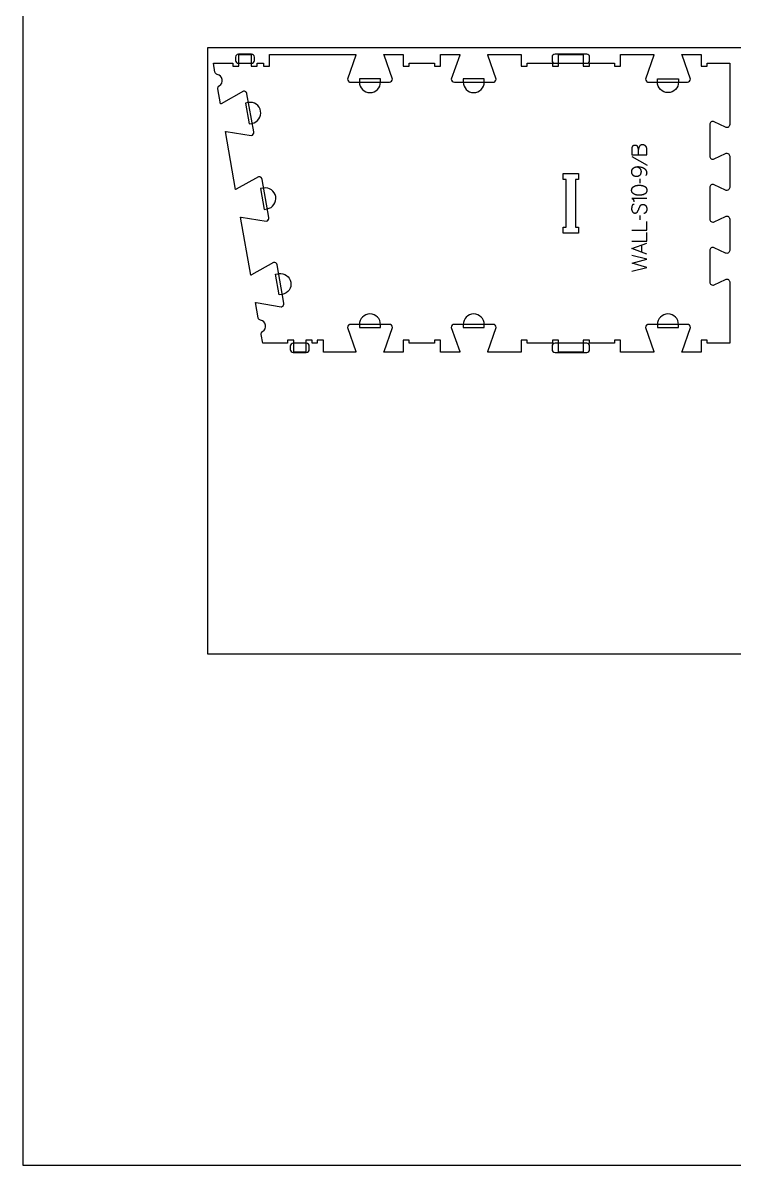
# Model space of a CAD drawing. Extents: x 5216 to 8399, y -10461 to -4867.
# Drawn here: x 5216 to 6648, y -10461 to -8161 of the extents above; entities that cross this region are included whole.
import ezdxf

# ---------------------------------------------------------------- set-up
doc = ezdxf.new("R2010")
doc.units = 0
for name, color, linetype in [('0_SHEET_SPRUCEPLY_2440X122', 1, 'CONTINUOUS'), ('1_ANYTOOL_1MMDEEP_LABELS_S', 2, 'CONTINUOUS'), ('3_ANYTOOL_CUTTHROUGH_INSID', 4, 'CONTINUOUS'), ('4_ANYTOOL_CUTTHROUGH_OUTSI', 5, 'CONTINUOUS'), ('5_ANYTOOL_HALF_MILL_9MM_IN', 3, 'CONTINUOUS'), ('DONOTCUT', 18, 'CONTINUOUS')]:
    doc.layers.add(name, color=color, linetype=linetype)

msp = doc.modelspace()

# ---------------------------------------------------------------- linework, layer by layer
at = {"layer": '0_SHEET_SPRUCEPLY_2440X122'}
msp.add_lwpolyline([(5587.3, -8211.2), (5587.3, -9431.2), (8027.3, -9431.2), (8027.3, -8211.2)], close=True, dxfattribs=at)
at = {"layer": '1_ANYTOOL_1MMDEEP_LABELS_S'}
for points in [[(6441.6, -8426.7), (6471.6, -8426.7), (6471.6, -8417.1), (6471.6, -8414.5), (6471.7, -8414.3), (6471.7, -8414.1), (6471.6, -8413.8), (6471.6, -8413.6), (6471.6, -8413.4), (6471.6, -8413.2), (6471.6, -8413), (6471.5, -8412.8), (6471.5, -8412.6), (6471.4, -8412.4), (6471.4, -8412.2), (6471.3, -8412), (6471.3, -8411.8), (6471.2, -8411.6), (6471.1, -8411.4), (6471.1, -8411.2), (6471, -8411.1), (6470.9, -8410.9), (6470.8, -8410.7), (6470.7, -8410.5), (6470.6, -8410.4), (6470.5, -8410.2), (6470.4, -8410.1), (6470.2, -8409.9), (6470.1, -8409.7), (6470, -8409.6), (6469.8, -8409.5), (6469.7, -8409.3), (6469.5, -8409.2), (6469.4, -8409), (6469.2, -8408.9), (6469.1, -8408.8), (6468.9, -8408.6), (6468.7, -8408.5), (6468.5, -8408.4), (6468.4, -8408.3), (6468.2, -8408.2), (6468, -8408.1), (6467.8, -8408), (6467.7, -8407.9), (6467.5, -8407.8), (6467.3, -8407.7), (6467.1, -8407.6), (6466.9, -8407.5), (6466.7, -8407.4), (6466.6, -8407.3), (6466.4, -8407.3), (6466.2, -8407.2), (6466, -8407.1), (6465.8, -8407.1), (6465.6, -8407), (6465.4, -8407), (6465.2, -8406.9), (6465, -8406.9), (6464.8, -8406.8), (6464.6, -8406.8), (6464.4, -8406.8), (6464.3, -8406.8), (6464.1, -8406.7), (6463.8, -8406.7), (6463.6, -8406.7), (6463.4, -8406.7), (6463.2, -8406.7), (6463, -8406.7), (6462.8, -8406.7), (6462.5, -8406.7), (6462.3, -8406.7), (6462.1, -8406.7), (6461.8, -8406.8), (6461.6, -8406.8), (6461.4, -8406.8), (6461.1, -8406.9), (6460.9, -8406.9), (6460.7, -8407), (6460.5, -8407), (6460.3, -8407.1), (6460.1, -8407.2), (6459.9, -8407.2), (6459.7, -8407.3), (6459.5, -8407.4), (6459.4, -8407.5), (6459.4, -8407.5), (6459.3, -8407.6), (6459.2, -8407.6), (6459.1, -8407.7), (6459, -8407.7), (6458.9, -8407.8), (6458.8, -8407.8), (6458.8, -8407.9), (6458.7, -8407.9), (6458.6, -8408), (6458.5, -8408.1), (6458.4, -8408.1), (6458.4, -8408.2), (6458.3, -8408.3), (6458.2, -8408.3), (6458.1, -8408.4), (6458.1, -8408.5), (6458, -8408.5), (6457.9, -8408.6), (6457.9, -8408.7), (6457.8, -8408.8), (6457.7, -8408.9), (6457.5, -8409.1), (6457.4, -8409.2), (6457.3, -8409.4), (6457.2, -8409.6), (6457, -8410), (6456.8, -8410.3), (6456.6, -8410.7), (6456.4, -8411.1), (6456.2, -8411.5), (6456.1, -8411.9), (6455.9, -8412.3), (6455.8, -8412.7), (6455.6, -8413.1), (6455.5, -8413.5), (6455.4, -8414), (6455.3, -8414.4), (6455.3, -8414.8), (6455.2, -8415.3), (6455.1, -8415.7), (6455.1, -8416.2)], [(6455.2, -8426.7), (6455.1, -8416.2), (6455.1, -8415.8), (6455, -8415.4), (6455, -8415), (6454.9, -8414.6), (6454.9, -8414.3), (6454.8, -8413.9), (6454.7, -8413.5), (6454.6, -8413.2), (6454.5, -8412.8), (6454.4, -8412.5), (6454.3, -8412.1), (6454.1, -8411.8), (6454, -8411.4), (6453.9, -8411.1), (6453.7, -8410.8), (6453.5, -8410.5), (6453.5, -8410.4), (6453.5, -8410.3), (6453.4, -8410.2), (6453.4, -8410.2), (6453.3, -8410.1), (6453.3, -8410), (6453.2, -8410), (6453.2, -8409.9), (6453.1, -8409.8), (6453, -8409.8), (6453, -8409.7), (6452.9, -8409.6), (6452.9, -8409.6), (6452.8, -8409.5), (6452.8, -8409.4), (6452.7, -8409.4), (6452.6, -8409.3), (6452.6, -8409.3), (6452.5, -8409.2), (6452.4, -8409.2), (6452.4, -8409.1), (6452.3, -8409), (6452.2, -8409), (6452.1, -8408.9), (6452.1, -8408.9), (6452, -8408.9), (6451.9, -8408.8), (6451.8, -8408.8), (6451.7, -8408.7), (6451.7, -8408.7), (6451.6, -8408.6), (6451.5, -8408.6), (6451.4, -8408.6), (6451.3, -8408.5), (6451.1, -8408.4), (6450.9, -8408.4), (6450.8, -8408.3), (6450.6, -8408.3), (6450.4, -8408.2), (6450.1, -8408.2), (6449.9, -8408.1), (6449.7, -8408.1), (6449.5, -8408.1), (6449.3, -8408), (6449, -8408), (6448.8, -8408), (6448.5, -8408), (6448.3, -8408), (6448, -8408), (6447.6, -8408), (6447.4, -8408), (6447.2, -8408), (6447.1, -8408), (6446.9, -8408), (6446.7, -8408), (6446.5, -8408.1), (6446.3, -8408.1), (6446.2, -8408.1), (6446, -8408.2), (6445.8, -8408.2), (6445.7, -8408.2), (6445.5, -8408.3), (6445.4, -8408.3), (6445.2, -8408.4), (6445.1, -8408.4), (6444.9, -8408.5), (6444.8, -8408.6), (6444.6, -8408.6), (6444.5, -8408.7), (6444.3, -8408.8), (6444.2, -8408.8), (6444.1, -8408.9), (6444, -8409), (6443.8, -8409.1), (6443.7, -8409.2), (6443.6, -8409.2), (6443.5, -8409.3), (6443.4, -8409.4), (6443.3, -8409.5), (6443.2, -8409.6), (6443.1, -8409.7), (6443, -8409.9), (6442.9, -8410), (6442.8, -8410.1), (6442.7, -8410.2), (6442.6, -8410.3), (6442.5, -8410.5), (6442.5, -8410.6), (6442.4, -8410.7), (6442.3, -8410.8), (6442.3, -8411), (6442.2, -8411.1), (6442.1, -8411.3), (6442.1, -8411.4), (6442, -8411.6), (6442, -8411.7), (6441.9, -8411.9), (6441.9, -8412), (6441.8, -8412.2), (6441.8, -8412.4), (6441.8, -8412.6), (6441.7, -8412.7), (6441.7, -8412.9), (6441.7, -8413.1), (6441.6, -8413.3), (6441.6, -8413.5), (6441.6, -8413.7), (6441.6, -8413.8), (6441.6, -8414.2), (6441.6, -8414.7), (6441.6, -8426.7)], [(6442, -8430.2), (6472.8, -8447.4)], [(6450.9, -8470.7), (6450.7, -8470.7), (6450.4, -8470.7), (6450.2, -8470.6), (6449.9, -8470.6), (6449.6, -8470.6), (6449.4, -8470.6), (6449.1, -8470.5), (6448.9, -8470.5), (6448.7, -8470.5), (6448.4, -8470.4), (6448.2, -8470.3), (6448, -8470.3), (6447.7, -8470.2), (6447.5, -8470.1), (6447.3, -8470.1), (6447.1, -8470), (6446.9, -8469.9), (6446.6, -8469.8), (6446.4, -8469.7), (6446.2, -8469.6), (6446, -8469.5), (6445.8, -8469.4), (6445.7, -8469.2), (6445.5, -8469.1), (6445.3, -8469), (6445.1, -8468.8), (6444.9, -8468.7), (6444.8, -8468.6), (6444.6, -8468.4), (6444.4, -8468.2), (6444.2, -8468.1), (6444.1, -8467.9), (6443.9, -8467.7), (6443.8, -8467.6), (6443.6, -8467.4), (6443.5, -8467.2), (6443.4, -8467), (6443.2, -8466.8), (6443.1, -8466.6), (6443, -8466.4), (6442.9, -8466.2), (6442.8, -8466), (6442.7, -8465.8), (6442.5, -8465.6), (6442.5, -8465.4), (6442.4, -8465.2), (6442.3, -8465), (6442.2, -8464.8), (6442.1, -8464.6), (6442, -8464.3), (6442, -8464.1), (6441.9, -8463.9), (6441.9, -8463.6), (6441.8, -8463.4), (6441.8, -8463.2), (6441.7, -8462.9), (6441.7, -8462.7), (6441.7, -8462.4), (6441.6, -8462.2), (6441.6, -8461.9), (6441.6, -8461.7), (6441.6, -8461.4), (6441.6, -8461.2), (6441.6, -8460.9), (6441.6, -8460.6), (6441.6, -8460.2), (6441.6, -8459.9), (6441.6, -8459.6), (6441.7, -8459.3), (6441.7, -8459), (6441.7, -8458.6), (6441.8, -8458.4), (6441.9, -8458.1), (6441.9, -8457.8), (6442, -8457.5), (6442.1, -8457.2), (6442.2, -8457), (6442.3, -8456.7), (6442.4, -8456.4), (6442.5, -8456.2), (6442.6, -8456.1), (6442.6, -8456), (6442.7, -8455.8), (6442.8, -8455.7), (6442.8, -8455.6), (6442.9, -8455.5), (6443, -8455.4), (6443.1, -8455.3), (6443.1, -8455.2), (6443.2, -8455.1), (6443.3, -8454.9), (6443.4, -8454.8), (6443.5, -8454.7), (6443.5, -8454.6), (6443.6, -8454.5), (6443.7, -8454.4), (6443.8, -8454.3), (6443.9, -8454.2), (6444, -8454.2), (6444.1, -8454.1), (6444.2, -8454), (6444.3, -8453.9), (6444.4, -8453.8), (6444.5, -8453.7), (6444.7, -8453.5), (6444.9, -8453.4), (6445.2, -8453.2), (6445.4, -8453.1), (6445.6, -8452.9), (6445.9, -8452.8), (6446.1, -8452.7), (6446.4, -8452.5), (6446.6, -8452.4), (6446.9, -8452.3), (6447.1, -8452.2), (6447.4, -8452.1), (6447.6, -8451.9), (6447.9, -8451.8), (6448.2, -8451.7), (6448.4, -8451.7), (6448.7, -8451.6), (6449, -8451.5), (6449.2, -8451.4), (6449.5, -8451.3), (6450, -8451.2), (6450.6, -8451.1), (6451.2, -8451), (6451.7, -8450.9), (6452.3, -8450.8), (6452.9, -8450.8), (6453.5, -8450.7), (6454.1, -8450.7), (6454.8, -8450.7), (6455.4, -8450.8), (6456.1, -8450.8), (6456.8, -8450.9), (6457.6, -8451), (6458.2, -8451.1), (6458.8, -8451.2), (6460, -8451.4), (6460.6, -8451.5), (6461.2, -8451.7), (6461.8, -8451.8), (6462.4, -8452), (6462.7, -8452.1), (6463, -8452.2), (6463.3, -8452.3), (6463.5, -8452.5), (6463.8, -8452.6), (6464.1, -8452.7), (6464.3, -8452.8), (6464.6, -8453), (6464.9, -8453.1), (6465.1, -8453.2), (6465.4, -8453.4), (6465.6, -8453.5), (6465.9, -8453.7), (6466.1, -8453.9), (6466.4, -8454), (6466.6, -8454.2), (6466.9, -8454.4), (6467.1, -8454.6), (6467.3, -8454.7), (6467.6, -8454.9), (6467.8, -8455.1), (6468, -8455.3), (6468.2, -8455.5), (6468.4, -8455.7), (6468.6, -8455.9), (6468.8, -8456.2), (6469, -8456.4), (6469.2, -8456.6), (6469.4, -8456.8), (6469.6, -8457), (6469.7, -8457.3), (6469.9, -8457.5), (6470, -8457.7), (6470.2, -8458), (6470.3, -8458.2), (6470.4, -8458.4), (6470.6, -8458.7), (6470.7, -8458.9), (6470.8, -8459.2), (6470.9, -8459.4), (6471, -8459.7), (6471.1, -8460), (6471.1, -8460.2), (6471.2, -8460.5), (6471.3, -8460.8), (6471.3, -8461), (6471.4, -8461.3), (6471.4, -8461.6), (6471.5, -8461.9), (6471.5, -8462.2), (6471.5, -8462.5), (6471.5, -8462.7), (6471.6, -8463), (6471.6, -8463.3), (6471.6, -8463.7), (6471.5, -8464), (6471.5, -8464.2), (6471.5, -8464.4), (6471.5, -8464.5), (6471.5, -8464.7), (6471.4, -8464.9), (6471.4, -8465), (6471.4, -8465.2), (6471.4, -8465.4), (6471.3, -8465.5), (6471.3, -8465.7), (6471.2, -8465.8), (6471.2, -8466), (6471.1, -8466.2), (6471.1, -8466.3), (6471, -8466.5), (6471, -8466.6), (6470.9, -8466.8), (6470.9, -8466.9), (6470.8, -8467.1), (6470.7, -8467.2), (6470.6, -8467.3), (6470.6, -8467.5), (6470.5, -8467.6), (6470.4, -8467.8), (6470.3, -8467.9), (6470.2, -8468), (6470.2, -8468.2), (6470.1, -8468.3)], [(6452.7, -8450.8), (6453.1, -8450.9), (6453.4, -8451.1), (6453.7, -8451.2), (6454.1, -8451.4), (6454.4, -8451.6), (6454.8, -8451.8), (6455.1, -8452), (6455.4, -8452.2), (6455.7, -8452.4), (6456, -8452.7), (6456.4, -8452.9), (6456.7, -8453.2), (6457, -8453.5), (6457.3, -8453.8), (6457.6, -8454.1), (6457.9, -8454.4), (6458, -8454.5), (6458.2, -8454.7), (6458.3, -8454.9), (6458.4, -8455), (6458.5, -8455.2), (6458.7, -8455.4), (6458.8, -8455.6), (6458.9, -8455.7), (6459, -8455.9), (6459.1, -8456.1), (6459.2, -8456.3), (6459.3, -8456.5), (6459.4, -8456.7), (6459.5, -8456.9), (6459.5, -8457.1), (6459.6, -8457.3), (6459.7, -8457.5), (6459.8, -8457.7), (6459.8, -8457.9), (6459.9, -8458.1), (6459.9, -8458.3), (6460, -8458.5), (6460, -8458.8), (6460.1, -8459), (6460.1, -8459.2), (6460.1, -8459.5), (6460.1, -8459.7), (6460.2, -8459.9), (6460.2, -8460.2), (6460.2, -8460.4), (6460.2, -8460.6), (6460.2, -8460.9), (6460.2, -8461.2), (6460.2, -8461.4), (6460.2, -8461.7), (6460.2, -8461.9), (6460.1, -8462.2), (6460.1, -8462.5), (6460.1, -8462.7), (6460.1, -8462.9), (6460, -8463.2), (6460, -8463.4), (6459.9, -8463.7), (6459.9, -8463.9), (6459.8, -8464.1), (6459.7, -8464.4), (6459.7, -8464.6), (6459.6, -8464.8), (6459.5, -8465), (6459.4, -8465.2), (6459.4, -8465.4), (6459.3, -8465.7), (6459.2, -8465.9), (6459.1, -8466.1), (6459, -8466.3), (6458.8, -8466.5), (6458.7, -8466.7), (6458.6, -8466.8), (6458.5, -8467), (6458.4, -8467.2), (6458.2, -8467.4), (6458.1, -8467.6), (6457.9, -8467.8), (6457.8, -8467.9), (6457.6, -8468.1), (6457.5, -8468.3), (6457.3, -8468.4), (6457.1, -8468.6), (6457, -8468.7), (6456.8, -8468.9), (6456.6, -8469), (6456.4, -8469.1), (6456.3, -8469.3), (6456.1, -8469.4), (6455.9, -8469.5), (6455.7, -8469.6), (6455.5, -8469.7), (6455.3, -8469.8), (6455.1, -8469.9), (6454.9, -8470), (6454.6, -8470.1), (6454.4, -8470.1), (6454.2, -8470.2), (6454, -8470.3), (6453.7, -8470.3), (6453.5, -8470.4), (6453.3, -8470.5), (6453, -8470.5), (6452.8, -8470.5), (6452.5, -8470.6), (6452.3, -8470.6), (6452, -8470.6), (6451.8, -8470.6), (6451.5, -8470.7), (6451.2, -8470.7), (6450.9, -8470.7)], [(6457.7, -8475), (6457.8, -8483.7)], [(6446.1, -8526.6), (6446, -8526.6), (6445.9, -8526.6), (6445.8, -8526.6), (6445.7, -8526.6), (6445.6, -8526.6), (6445.5, -8526.6), (6445.4, -8526.6), (6445.3, -8526.6), (6445.2, -8526.6), (6445.2, -8526.7), (6445.1, -8526.7), (6445, -8526.7), (6444.9, -8526.7), (6444.8, -8526.7), (6444.8, -8526.8), (6444.7, -8526.8), (6444.6, -8526.8), (6444.5, -8526.8), (6444.5, -8526.9), (6444.4, -8526.9), (6444.3, -8526.9), (6444.2, -8527), (6444.2, -8527), (6444.1, -8527.1), (6444, -8527.1), (6444, -8527.1), (6443.9, -8527.2), (6443.8, -8527.2), (6443.8, -8527.3), (6443.7, -8527.3), (6443.6, -8527.4), (6443.6, -8527.4), (6443.5, -8527.5), (6443.4, -8527.5), (6443.4, -8527.6), (6443.3, -8527.7), (6443.3, -8527.7), (6443.2, -8527.8), (6443.2, -8527.8), (6443.1, -8527.9), (6443.1, -8528), (6443, -8528), (6443, -8528.1), (6442.9, -8528.2), (6442.9, -8528.2), (6442.8, -8528.3), (6442.8, -8528.4), (6442.7, -8528.5), (6442.7, -8528.6), (6442.6, -8528.6), (6442.6, -8528.7), (6442.5, -8528.9), (6442.4, -8529.1), (6442.4, -8529.2), (6442.3, -8529.4), (6442.2, -8529.6), (6442.2, -8529.8), (6441.9, -8530.6), (6441.7, -8531.4), (6441.6, -8532.2), (6441.5, -8533), (6441.4, -8533.4), (6441.4, -8533.8), (6441.3, -8534.1), (6441.3, -8534.5), (6441.3, -8534.9), (6441.2, -8535.2), (6441.2, -8535.6), (6441.2, -8535.9), (6441.2, -8536.1), (6441.2, -8536.3), (6441.2, -8536.5), (6441.2, -8536.7), (6441.3, -8536.9), (6441.3, -8537.1), (6441.3, -8537.3), (6441.3, -8537.5), (6441.4, -8537.6), (6441.4, -8537.8), (6441.4, -8538), (6441.5, -8538.2), (6441.5, -8538.4), (6441.6, -8538.6), (6441.6, -8538.7), (6441.7, -8538.9), (6441.7, -8539.1), (6441.8, -8539.3), (6441.9, -8539.4), (6441.9, -8539.6), (6442, -8539.8), (6442.1, -8539.9), (6442.2, -8540.1), (6442.2, -8540.3), (6442.3, -8540.4), (6442.4, -8540.6), (6442.5, -8540.8), (6442.6, -8540.9), (6442.7, -8541.1), (6442.8, -8541.2), (6442.9, -8541.4), (6443, -8541.6), (6443.2, -8541.7), (6443.3, -8541.9), (6443.4, -8542), (6443.5, -8542.1), (6443.6, -8542.3), (6443.8, -8542.4), (6443.9, -8542.5), (6444, -8542.6), (6444.2, -8542.8), (6444.3, -8542.9), (6444.5, -8543), (6444.6, -8543.1), (6444.8, -8543.2), (6444.9, -8543.3), (6445.1, -8543.3), (6445.3, -8543.4), (6445.4, -8543.5), (6445.6, -8543.6), (6445.8, -8543.6), (6445.9, -8543.7), (6446.1, -8543.7), (6446.3, -8543.8), (6446.5, -8543.8), (6446.7, -8543.9), (6446.8, -8543.9), (6447, -8544), (6447.2, -8544), (6447.4, -8544), (6447.6, -8544), (6447.8, -8544), (6448, -8544), (6448.2, -8544), (6448.5, -8544), (6448.7, -8544), (6448.9, -8544), (6449.1, -8544), (6449.3, -8544), (6449.5, -8543.9), (6449.7, -8543.9), (6449.9, -8543.9), (6450.1, -8543.8), (6450.2, -8543.8), (6450.4, -8543.7), (6450.6, -8543.6), (6450.7, -8543.6), (6450.8, -8543.6), (6450.8, -8543.5), (6450.9, -8543.5), (6451, -8543.5), (6451.1, -8543.4), (6451.2, -8543.4), (6451.2, -8543.3), (6451.3, -8543.3), (6451.4, -8543.2), (6451.5, -8543.2), (6451.6, -8543.1), (6451.6, -8543.1), (6451.7, -8543), (6451.8, -8543), (6451.8, -8542.9), (6451.9, -8542.9), (6452, -8542.8), (6452.1, -8542.8), (6452.1, -8542.7), (6452.2, -8542.6), (6452.3, -8542.6), (6452.3, -8542.5), (6452.4, -8542.4), (6452.5, -8542.3), (6452.6, -8542.2), (6452.8, -8542), (6452.9, -8541.9), (6453, -8541.7), (6453.1, -8541.6), (6453.2, -8541.4), (6453.3, -8541.2), (6453.7, -8540.5), (6454.1, -8539.8), (6454.4, -8539), (6454.8, -8538.3), (6455.1, -8537.5), (6455.5, -8536.7), (6455.8, -8535.9), (6456.1, -8535), (6456.4, -8534.2), (6456.8, -8533.4), (6457.1, -8532.6), (6457.5, -8531.9), (6457.8, -8531.1), (6458.2, -8530.4), (6458.6, -8529.7), (6459, -8529), (6459.2, -8528.8), (6459.3, -8528.7), (6459.4, -8528.5), (6459.4, -8528.4), (6459.5, -8528.4), (6459.6, -8528.3), (6459.6, -8528.2), (6459.7, -8528.2), (6459.8, -8528.1), (6459.8, -8528), (6459.9, -8528), (6460, -8527.9), (6460, -8527.8), (6460.1, -8527.8), (6460.2, -8527.7), (6460.2, -8527.7), (6460.3, -8527.6), (6460.4, -8527.5), (6460.5, -8527.5), (6460.5, -8527.4), (6460.6, -8527.4), (6460.7, -8527.3), (6460.8, -8527.3), (6460.9, -8527.3), (6460.9, -8527.2), (6461, -8527.2), (6461.1, -8527.1), (6461.2, -8527.1), (6461.3, -8527), (6461.4, -8527), (6461.4, -8527), (6461.5, -8526.9), (6461.6, -8526.9), (6461.7, -8526.9), (6461.8, -8526.8), (6461.9, -8526.8), (6462, -8526.8), (6462.2, -8526.7), (6462.4, -8526.7), (6462.6, -8526.7), (6462.8, -8526.6), (6463, -8526.6), (6463.2, -8526.6), (6463.4, -8526.6), (6463.6, -8526.6), (6463.8, -8526.6), (6464, -8526.6), (6464.3, -8526.6), (6464.5, -8526.6), (6464.7, -8526.6), (6464.9, -8526.6), (6465.2, -8526.7), (6465.4, -8526.7), (6465.6, -8526.8), (6465.8, -8526.8), (6466, -8526.9), (6466.2, -8526.9), (6466.4, -8527), (6466.6, -8527), (6466.8, -8527.1), (6467, -8527.2), (6467.2, -8527.3), (6467.4, -8527.4), (6467.6, -8527.4), (6467.7, -8527.5), (6467.9, -8527.6), (6468.1, -8527.7), (6468.2, -8527.9), (6468.4, -8528), (6468.6, -8528.1), (6468.7, -8528.2), (6468.9, -8528.4), (6469, -8528.5), (6469.2, -8528.6), (6469.3, -8528.8), (6469.4, -8528.9), (6469.6, -8529.1), (6469.7, -8529.3), (6469.8, -8529.4), (6469.9, -8529.6), (6470, -8529.8), (6470.3, -8530.1), (6470.5, -8530.5), (6470.7, -8530.9), (6470.8, -8531.2), (6471, -8531.6), (6471.2, -8532), (6471.2, -8532.2), (6471.3, -8532.4), (6471.4, -8532.6), (6471.4, -8532.8), (6471.5, -8532.9), (6471.5, -8533.1), (6471.6, -8533.3), (6471.6, -8533.5), (6471.7, -8533.7), (6471.7, -8533.9), (6471.7, -8534.1), (6471.8, -8534.3), (6471.8, -8534.5), (6471.8, -8534.7), (6471.9, -8535.1), (6471.9, -8535.5), (6471.9, -8536), (6471.9, -8536.4), (6471.9, -8536.8), (6471.9, -8537.2), (6471.8, -8537.6), (6471.8, -8538), (6471.7, -8538.4), (6471.6, -8538.8), (6471.5, -8539.1), (6471.4, -8539.5), (6471.3, -8539.9), (6471.2, -8540.3), (6471.1, -8540.6), (6470.9, -8541), (6470.7, -8541.3), (6470.6, -8541.7), (6470.4, -8542), (6470.3, -8542.2), (6470.2, -8542.4), (6470.1, -8542.5), (6469.9, -8542.7), (6469.8, -8542.8), (6469.7, -8543), (6469.6, -8543.1), (6469.5, -8543.2), (6469.4, -8543.4), (6469.2, -8543.5), (6469.1, -8543.6), (6469, -8543.7), (6468.9, -8543.8), (6468.8, -8543.8), (6468.8, -8543.9), (6468.7, -8543.9), (6468.6, -8543.9), (6468.5, -8544), (6468.5, -8544), (6468.4, -8544.1), (6468.3, -8544.1), (6468.3, -8544.2), (6468.2, -8544.2), (6468.1, -8544.2), (6468, -8544.3), (6467.9, -8544.3), (6467.9, -8544.4), (6467.8, -8544.4), (6467.7, -8544.4), (6467.6, -8544.4), (6467.6, -8544.5), (6467.5, -8544.5), (6467.3, -8544.6), (6467.1, -8544.6), (6467, -8544.6), (6466.8, -8544.7), (6466.6, -8544.7), (6466.4, -8544.7), (6466.3, -8544.7), (6466.1, -8544.8), (6465.9, -8544.8), (6465.7, -8544.8)], [(6471.6, -8514.7), (6441.5, -8514.7), (6441.7, -8514.7), (6441.8, -8514.7), (6442, -8514.8), (6442.1, -8514.8), (6442.2, -8514.8), (6442.4, -8514.9), (6442.5, -8514.9), (6442.6, -8515), (6442.8, -8515), (6442.9, -8515.1), (6443, -8515.1), (6443, -8515.1), (6443.1, -8515.2), (6443.1, -8515.2), (6443.2, -8515.2), (6443.3, -8515.3), (6443.3, -8515.3), (6443.4, -8515.3), (6443.4, -8515.4), (6443.5, -8515.4), (6443.5, -8515.4), (6443.6, -8515.5), (6443.6, -8515.5), (6443.7, -8515.6), (6443.7, -8515.6), (6443.8, -8515.7), (6443.8, -8515.7), (6443.9, -8515.7), (6443.9, -8515.8), (6444, -8515.8), (6444, -8515.9), (6444.1, -8515.9), (6444.2, -8516), (6444.3, -8516.2), (6444.4, -8516.3), (6444.4, -8516.4), (6444.5, -8516.5), (6444.6, -8516.6), (6444.7, -8516.8), (6444.7, -8516.9), (6444.8, -8517), (6444.9, -8517.2), (6444.9, -8517.3), (6445, -8517.6), (6445.2, -8517.9), (6445.3, -8518.2), (6445.3, -8518.4), (6445.4, -8518.7), (6445.5, -8519), (6445.6, -8519.3), (6445.6, -8519.5), (6445.7, -8519.8), (6445.8, -8520.1), (6445.8, -8520.4), (6445.8, -8520.6), (6445.9, -8520.9), (6445.9, -8521.2), (6445.9, -8521.4), (6445.9, -8521.7)], [(6457.7, -8548.8), (6457.8, -8557.6)], [(6441.6, -8578.5), (6471.6, -8578.5), (6471.6, -8561.4)], [(6441.6, -8600.4), (6471.6, -8600.4), (6471.6, -8583.3)], [(6471.6, -8626.6), (6441.6, -8615.7), (6471.6, -8604.6)], [(6462, -8623.1), (6462, -8608.2)], [(6441.6, -8661.3), (6471.6, -8653.6), (6442.5, -8645.1), (6471.6, -8636.7), (6441.6, -8629.2)]]:
    msp.add_lwpolyline(points, dxfattribs=at)
msp.add_lwpolyline([(6441.3, -8498.2), (6441.3, -8497.8), (6441.3, -8497.4), (6441.3, -8497.3), (6441.4, -8497.1), (6441.4, -8496.9), (6441.4, -8496.7), (6441.4, -8496.6), (6441.5, -8496.4), (6441.5, -8496.2), (6441.5, -8496.1), (6441.6, -8495.9), (6441.6, -8495.8), (6441.6, -8495.6), (6441.7, -8495.4), (6441.7, -8495.3), (6441.8, -8495.1), (6441.8, -8495), (6441.9, -8494.8), (6442, -8494.7), (6442, -8494.5), (6442.1, -8494.4), (6442.2, -8494.3), (6442.2, -8494.1), (6442.3, -8494), (6442.4, -8493.9), (6442.5, -8493.7), (6442.6, -8493.6), (6442.6, -8493.5), (6442.7, -8493.3), (6442.8, -8493.2), (6443, -8493), (6443.2, -8492.7), (6443.4, -8492.5), (6443.6, -8492.3), (6443.9, -8492.1), (6444.1, -8491.8), (6444.3, -8491.6), (6444.6, -8491.4), (6444.8, -8491.3), (6445, -8491.1), (6445.3, -8490.9), (6445.6, -8490.7), (6445.8, -8490.5), (6446.1, -8490.4), (6446.4, -8490.2), (6446.7, -8490.1), (6447, -8489.9), (6447.3, -8489.8), (6447.6, -8489.7), (6447.9, -8489.5), (6448.2, -8489.4), (6448.5, -8489.3), (6448.8, -8489.2), (6449.1, -8489.1), (6449.4, -8489), (6449.8, -8488.9), (6450.1, -8488.8), (6450.4, -8488.7), (6450.7, -8488.7), (6451.1, -8488.6), (6451.8, -8488.5), (6452.4, -8488.4), (6453.1, -8488.3), (6453.8, -8488.2), (6454.4, -8488.1), (6455.1, -8488.1), (6455.7, -8488.1), (6456.3, -8488), (6456.9, -8488), (6457.6, -8488), (6458.2, -8488.1), (6458.8, -8488.1), (6459.4, -8488.2), (6460, -8488.2), (6460.6, -8488.3), (6461.3, -8488.4), (6461.9, -8488.6), (6462.5, -8488.7), (6463.1, -8488.9), (6463.7, -8489), (6464.4, -8489.2), (6465, -8489.4), (6465.6, -8489.7), (6466.2, -8489.9), (6466.8, -8490.1), (6467.2, -8490.3), (6467.4, -8490.4), (6467.7, -8490.6), (6467.9, -8490.7), (6468, -8490.7), (6468.1, -8490.8), (6468.3, -8490.9), (6468.4, -8491), (6468.5, -8491.1), (6468.7, -8491.2), (6468.8, -8491.3), (6468.9, -8491.4), (6469, -8491.4), (6469.1, -8491.5), (6469.3, -8491.6), (6469.4, -8491.7), (6469.5, -8491.8), (6469.6, -8491.9), (6469.7, -8492.1), (6469.8, -8492.2), (6469.9, -8492.3), (6470, -8492.4), (6470.1, -8492.5), (6470.2, -8492.6), (6470.2, -8492.7), (6470.3, -8492.8), (6470.4, -8493), (6470.5, -8493.1), (6470.6, -8493.2), (6470.7, -8493.3), (6470.7, -8493.5), (6470.8, -8493.6), (6470.9, -8493.7), (6470.9, -8493.9), (6471, -8494), (6471.1, -8494.1), (6471.1, -8494.3), (6471.2, -8494.4), (6471.2, -8494.6), (6471.3, -8494.7), (6471.3, -8494.9), (6471.4, -8495), (6471.4, -8495.2), (6471.5, -8495.3), (6471.5, -8495.5), (6471.6, -8495.8), (6471.6, -8496.1), (6471.7, -8496.4), (6471.7, -8496.8), (6471.8, -8497.1), (6471.8, -8497.5), (6471.8, -8497.8), (6471.8, -8498.2), (6471.8, -8498.5), (6471.8, -8498.9), (6471.8, -8499.3), (6471.7, -8499.6), (6471.7, -8499.9), (6471.6, -8500.3), (6471.6, -8500.6), (6471.5, -8500.7), (6471.5, -8500.9), (6471.5, -8501), (6471.4, -8501.2), (6471.4, -8501.3), (6471.3, -8501.5), (6471.3, -8501.6), (6471.2, -8501.8), (6471.2, -8501.9), (6471.1, -8502.1), (6471.1, -8502.2), (6471, -8502.3), (6470.9, -8502.5), (6470.9, -8502.6), (6470.8, -8502.7), (6470.7, -8502.9), (6470.6, -8503), (6470.6, -8503.1), (6470.5, -8503.2), (6470.4, -8503.4), (6470.3, -8503.5), (6470.2, -8503.6), (6470.1, -8503.7), (6470.1, -8503.8), (6470, -8503.9), (6469.9, -8504), (6469.8, -8504.2), (6469.7, -8504.3), (6469.6, -8504.4), (6469.4, -8504.5), (6469.3, -8504.6), (6469.2, -8504.7), (6469.1, -8504.8), (6469, -8504.9), (6468.9, -8505), (6468.8, -8505.1), (6468.6, -8505.1), (6468.5, -8505.2), (6468.4, -8505.3), (6468.2, -8505.4), (6468.1, -8505.5), (6468, -8505.6), (6467.8, -8505.7), (6467.7, -8505.7), (6467.4, -8505.9), (6467.1, -8506), (6466.8, -8506.2), (6466.2, -8506.4), (6465.6, -8506.6), (6464.9, -8506.9), (6464.3, -8507.1), (6463.7, -8507.3), (6463.1, -8507.4), (6462.4, -8507.6), (6461.8, -8507.7), (6461.2, -8507.9), (6460.6, -8508), (6460, -8508), (6459.4, -8508.1), (6458.7, -8508.2), (6458.1, -8508.2), (6457.5, -8508.2), (6456.9, -8508.3), (6456.3, -8508.2), (6455.7, -8508.2), (6455, -8508.2), (6454.4, -8508.1), (6453.7, -8508.1), (6453.1, -8508), (6452.4, -8507.9), (6451.7, -8507.8), (6451.4, -8507.7), (6451, -8507.7), (6450.7, -8507.6), (6450.4, -8507.5), (6450, -8507.5), (6449.7, -8507.4), (6449.4, -8507.3), (6449.1, -8507.2), (6448.8, -8507.1), (6448.5, -8507), (6448.1, -8506.9), (6447.8, -8506.7), (6447.5, -8506.6), (6447.2, -8506.5), (6447, -8506.3), (6446.7, -8506.2), (6446.4, -8506), (6446.1, -8505.9), (6445.8, -8505.7), (6445.6, -8505.6), (6445.3, -8505.4), (6445, -8505.2), (6444.8, -8505), (6444.5, -8504.8), (6444.3, -8504.6), (6444.1, -8504.4), (6443.9, -8504.2), (6443.6, -8504), (6443.4, -8503.8), (6443.2, -8503.6), (6443, -8503.3), (6442.8, -8503.1), (6442.7, -8503), (6442.6, -8502.8), (6442.6, -8502.7), (6442.5, -8502.6), (6442.4, -8502.5), (6442.3, -8502.3), (6442.2, -8502.2), (6442.2, -8502.1), (6442.1, -8501.9), (6442, -8501.8), (6442, -8501.6), (6441.9, -8501.5), (6441.8, -8501.3), (6441.8, -8501.2), (6441.7, -8501), (6441.7, -8500.9), (6441.6, -8500.7), (6441.6, -8500.6), (6441.6, -8500.4), (6441.5, -8500.3), (6441.5, -8500.1), (6441.5, -8499.9), (6441.4, -8499.8), (6441.4, -8499.6), (6441.4, -8499.4), (6441.4, -8499.3), (6441.3, -8499.1), (6441.3, -8498.9), (6441.3, -8498.5)], close=True, dxfattribs=at)
at = {"layer": '3_ANYTOOL_CUTTHROUGH_INSID', "color": 4}
msp.add_lwpolyline([(6303.9, -8464.2), (6334.2, -8464.2), (6334.2, -8476.7), (6328.2, -8476.7), (6328.2, -8572.2), (6334.2, -8572.2), (6334.2, -8584.7), (6303.7, -8584.7), (6303.7, -8572.2), (6309.7, -8572.2), (6309.7, -8476.7), (6303.7, -8476.7), (6303.7, -8464.2)], close=True, dxfattribs=at)
at = {"layer": '4_ANYTOOL_CUTTHROUGH_OUTSI', "color": 5}
msp.add_lwpolyline([(6468.9, -8224.7), (6486.4, -8224.7, -0.061486), (6486.2, -8226.1), (6469.3, -8274.4), (6469.2, -8274.4), (6469.2, -8274.4), (6469.2, -8274.4, 0.198912), (6471.1, -8278.9), (6471.2, -8279), (6471.3, -8279.1), (6471.4, -8279.2), (6471.5, -8279.3), (6471.6, -8279.4), (6471.8, -8279.5), (6471.9, -8279.6), (6472, -8279.6), (6472.1, -8279.7), (6472.3, -8279.8), (6472.4, -8279.9), (6472.5, -8280), (6472.7, -8280), (6472.8, -8280.1), (6473, -8280.2), (6473.1, -8280.2), (6473.2, -8280.3), (6473.4, -8280.3), (6473.5, -8280.4), (6473.7, -8280.4), (6473.8, -8280.5), (6474, -8280.5), (6474.1, -8280.5), (6474.3, -8280.6), (6474.4, -8280.6), (6474.6, -8280.6), (6474.7, -8280.7), (6474.9, -8280.7), (6475, -8280.7), (6475.2, -8280.7), (6475.3, -8280.7), (6475.5, -8280.7), (6553.5, -8280.7, 0.414214), (6559.7, -8274.4), (6559.7, -8274.4), (6559.7, -8274.4), (6542.8, -8226.1), (6542.8, -8226.1, -0.061485), (6542.6, -8224.7), (6581.2, -8224.7), (6581.2, -8248.7), (6593.7, -8248.7), (6593.7, -8242.7), (6638.7, -8242.7), (6638.7, -8366.1), (6638.7, -8366.1, -0.551268), (6630.5, -8371.3), (6607.6, -8360.4, 0.551268), (6598.7, -8366.1), (6598.7, -8429.4, 0.257375), (6601.6, -8434.7, 0.257375), (6607.6, -8435.1), (6630.5, -8424.2, -0.551268), (6638.7, -8429.4), (6638.7, -8492.8, -0.551268), (6630.5, -8498), (6607.6, -8487.1, 0.551268), (6598.7, -8492.8), (6598.7, -8556.1, 0.551268), (6607.6, -8561.8), (6630.5, -8550.9, -0.551268), (6638.7, -8556.1), (6638.7, -8619.5, -0.551268), (6630.5, -8624.7), (6607.6, -8613.8, 0.551268), (6598.7, -8619.5), (6598.7, -8682.8, 0.551268), (6607.6, -8688.5), (6630.5, -8677.6, -0.551268), (6638.7, -8682.8), (6638.7, -8806.2), (6593.7, -8806.2), (6593.7, -8800.2), (6581.2, -8800.2), (6581.2, -8824.2), (6542.6, -8824.2), (6542.6, -8824.2, -0.061485), (6542.8, -8822.8), (6559.7, -8774.5), (6559.7, -8774.4), (6559.7, -8774.4, 0.414214), (6553.5, -8768.2), (6475.5, -8768.2), (6475.3, -8768.2), (6475.2, -8768.2), (6475, -8768.2), (6474.9, -8768.2), (6474.7, -8768.2), (6474.6, -8768.3), (6474.4, -8768.3), (6474.3, -8768.3), (6474.1, -8768.3), (6474, -8768.4), (6473.8, -8768.4), (6473.7, -8768.5), (6473.5, -8768.5), (6473.4, -8768.6), (6473.2, -8768.6), (6473.1, -8768.7), (6473, -8768.7), (6472.8, -8768.8), (6472.7, -8768.9), (6472.5, -8768.9), (6472.4, -8769), (6472.3, -8769.1), (6472.1, -8769.2), (6472, -8769.3), (6471.9, -8769.3), (6471.8, -8769.4), (6471.6, -8769.5), (6471.5, -8769.6), (6471.4, -8769.7), (6471.3, -8769.8), (6471.2, -8769.9), (6471.1, -8770, 0.198912), (6469.2, -8774.4), (6469.2, -8774.5), (6469.3, -8774.5), (6486.2, -8822.8), (6486.2, -8822.8, -0.061485), (6486.4, -8824.2), (6468.9, -8824.2), (6419.2, -8824.2), (6419.2, -8800.2), (6406.7, -8800.2), (6406.7, -8806.2), (6356.2, -8806.2), (6356.2, -8800.2), (6343.7, -8800.2), (6343.7, -8824.2), (6294.2, -8824.2), (6294.2, -8800.2), (6281.7, -8800.2), (6281.7, -8806.2), (6231.2, -8806.2), (6231.2, -8800.2), (6218.7, -8800.2), (6218.7, -8824.2), (6168.9, -8824.2), (6151.5, -8824.2), (6151.5, -8824.2, -0.061485), (6151.7, -8822.8), (6168.6, -8774.5), (6168.7, -8774.5), (6168.7, -8774.4), (6168.7, -8774.4, 0.198912), (6166.8, -8770), (6166.7, -8769.9), (6166.6, -8769.8), (6166.5, -8769.7), (6166.4, -8769.6), (6166.3, -8769.5), (6166.1, -8769.4), (6166, -8769.3), (6165.9, -8769.3), (6165.8, -8769.2), (6165.6, -8769.1), (6165.5, -8769), (6165.4, -8768.9), (6165.2, -8768.9), (6165.1, -8768.8), (6164.9, -8768.7), (6164.8, -8768.7), (6164.7, -8768.6), (6164.5, -8768.6), (6164.4, -8768.5), (6164.2, -8768.5), (6164.1, -8768.4), (6163.9, -8768.4), (6163.8, -8768.3), (6163.6, -8768.3), (6163.5, -8768.3), (6163.3, -8768.3), (6163.2, -8768.2), (6163, -8768.2), (6162.9, -8768.2), (6162.7, -8768.2), (6162.6, -8768.2), (6162.4, -8768.2), (6084.4, -8768.2, 0.414214), (6078.2, -8774.4), (6078.2, -8774.5), (6078.2, -8774.5), (6095.1, -8822.8), (6095.1, -8822.8, -0.061485), (6095.3, -8824.2), (6056.7, -8824.2), (6056.7, -8800.2), (6044.2, -8800.2), (6044.2, -8806.2), (5993.7, -8806.2), (5993.7, -8800.2), (5981.2, -8800.2), (5981.2, -8824.2), (5942.6, -8824.2), (5942.6, -8824.2, -0.061485), (5942.8, -8822.8), (5959.7, -8774.5), (5959.7, -8774.5), (5959.7, -8774.4), (5959.7, -8774.4, 0.414214), (5953.5, -8768.2), (5875.5, -8768.2), (5875.3, -8768.2), (5875.2, -8768.2), (5875, -8768.2), (5874.9, -8768.2), (5874.7, -8768.2), (5874.6, -8768.3), (5874.4, -8768.3), (5874.3, -8768.3), (5874.1, -8768.3), (5874, -8768.4), (5873.8, -8768.4), (5873.7, -8768.5), (5873.5, -8768.5), (5873.4, -8768.6), (5873.2, -8768.6), (5873.1, -8768.7), (5873, -8768.7), (5872.8, -8768.8), (5872.7, -8768.9), (5872.5, -8768.9), (5872.4, -8769), (5872.3, -8769.1), (5872.1, -8769.2), (5872, -8769.3), (5871.9, -8769.3), (5871.8, -8769.4), (5871.6, -8769.5), (5871.5, -8769.6), (5871.4, -8769.7), (5871.3, -8769.8), (5871.2, -8769.9), (5871.1, -8770, 0.198912), (5869.2, -8774.4), (5869.2, -8774.5), (5869.3, -8774.5), (5886.2, -8822.8), (5886.2, -8822.8, -0.061485), (5886.4, -8824.2), (5868.9, -8824.2), (5821, -8824.2), (5821, -8800.2), (5808.5, -8800.2), (5808.5, -8806.2), (5798, -8806.2), (5798, -8800.2), (5785.5, -8800.2), (5785.5, -8824.2), (5761, -8824.2), (5761, -8800.2), (5748.5, -8800.2), (5748.5, -8806.2), (5698.6, -8806.2), (5695.5, -8788.4), (5695.5, -8788.4, -0.317837), (5698.3, -8782.4, 0.707107), (5694.3, -8759.7, -0.317837), (5689.6, -8755), (5684.2, -8724.3, -0.061485), (5685.6, -8724.3), (5736, -8732.6), (5736.1, -8732.6), (5736.1, -8732.6), (5736.1, -8732.6, 0.198912), (5740.2, -8730), (5740.3, -8729.9), (5740.3, -8729.8), (5740.4, -8729.6), (5740.5, -8729.5), (5740.6, -8729.4), (5740.6, -8729.2), (5740.7, -8729.1), (5740.8, -8728.9), (5740.8, -8728.8), (5740.9, -8728.7), (5740.9, -8728.5), (5741, -8728.4), (5741, -8728.2), (5741.1, -8728.1), (5741.1, -8727.9), (5741.1, -8727.8), (5741.2, -8727.6), (5741.2, -8727.5), (5741.2, -8727.3), (5741.3, -8727.2), (5741.3, -8727), (5741.3, -8726.8), (5741.3, -8726.7), (5741.3, -8726.5), (5741.3, -8726.4), (5741.3, -8726.2), (5741.3, -8726.1), (5741.3, -8725.9), (5741.3, -8725.8), (5741.2, -8725.6), (5741.2, -8725.5), (5741.2, -8725.3), (5727.7, -8648.5, 0.414214), (5720.4, -8643.4), (5720.4, -8643.5), (5720.3, -8643.5), (5675.7, -8668.5), (5675.7, -8668.5, -0.061485), (5674.4, -8669), (5653.8, -8552.1, -0.061485), (5655.2, -8552.1), (5705.7, -8560.3), (5705.7, -8560.3), (5705.8, -8560.3), (5705.8, -8560.3, 0.198912), (5709.8, -8557.8), (5709.9, -8557.6), (5710, -8557.5), (5710, -8557.4), (5710.1, -8557.2), (5710.2, -8557.1), (5710.3, -8557), (5710.3, -8556.8), (5710.4, -8556.7), (5710.5, -8556.6), (5710.5, -8556.4), (5710.6, -8556.3), (5710.6, -8556.1), (5710.7, -8556), (5710.7, -8555.8), (5710.7, -8555.7), (5710.8, -8555.5), (5710.8, -8555.4), (5710.8, -8555.2), (5710.9, -8555.1), (5710.9, -8554.9), (5710.9, -8554.8), (5710.9, -8554.6), (5710.9, -8554.5), (5710.9, -8554.3), (5710.9, -8554.1), (5710.9, -8554), (5710.9, -8553.8), (5710.9, -8553.7), (5710.9, -8553.5), (5710.9, -8553.4), (5710.9, -8553.2), (5710.8, -8553.1), (5697.3, -8476.3), (5697.3, -8476.1), (5697.2, -8476), (5697.2, -8475.8), (5697.2, -8475.7), (5697.1, -8475.5), (5697.1, -8475.4), (5697, -8475.2), (5697, -8475.1), (5696.9, -8475), (5696.8, -8474.8), (5696.8, -8474.7), (5696.7, -8474.5), (5696.6, -8474.4), (5696.6, -8474.3), (5696.5, -8474.1), (5696.4, -8474), (5696.3, -8473.9), (5696.2, -8473.7), (5696.1, -8473.6), (5696, -8473.5), (5695.9, -8473.4), (5695.8, -8473.3), (5695.7, -8473.1), (5695.6, -8473), (5695.5, -8472.9), (5695.4, -8472.8), (5695.3, -8472.7), (5695.2, -8472.6), (5695.1, -8472.5), (5695, -8472.4), (5694.8, -8472.3), (5694.7, -8472.2, 0.198912), (5690, -8471.2), (5690, -8471.2), (5690, -8471.2), (5645.4, -8496.3), (5645.4, -8496.3, -0.061485), (5644, -8496.7), (5623.4, -8379.8, -0.061485), (5624.8, -8379.8), (5675.3, -8388.1), (5675.3, -8388.1), (5675.4, -8388.1), (5675.4, -8388.1, 0.414214), (5680.5, -8380.8), (5666.9, -8304), (5666.9, -8303.9), (5666.9, -8303.7), (5666.8, -8303.6), (5666.8, -8303.4), (5666.7, -8303.3), (5666.7, -8303.2), (5666.6, -8303), (5666.6, -8302.9), (5666.5, -8302.7), (5666.5, -8302.6), (5666.4, -8302.4), (5666.3, -8302.3), (5666.3, -8302.2), (5666.2, -8302), (5666.1, -8301.9), (5666, -8301.8), (5665.9, -8301.6), (5665.9, -8301.5), (5665.8, -8301.4), (5665.7, -8301.3), (5665.6, -8301.1), (5665.5, -8301), (5665.4, -8300.9), (5665.3, -8300.8), (5665.2, -8300.7), (5665, -8300.6), (5664.9, -8300.5), (5664.8, -8300.4), (5664.7, -8300.3), (5664.6, -8300.2), (5664.5, -8300.1), (5664.3, -8300, 0.198912), (5659.7, -8299), (5659.6, -8299), (5659.6, -8299), (5615, -8324), (5615, -8324, -0.061485), (5613.7, -8324.5), (5608.3, -8293.8, -0.317837), (5611.1, -8287.8, 0.317837), (5617.1, -8275, 0.317837), (5607.1, -8265.1, -0.317837), (5602.4, -8260.4), (5599.2, -8242.7), (5638.1, -8242.7), (5638.1, -8248.7), (5650.6, -8248.7), (5650.6, -8224.7), (5675.1, -8224.7), (5675.1, -8248.7), (5687.6, -8248.7), (5687.6, -8242.7), (5699.9, -8242.7), (5699.9, -8248.7), (5712.4, -8248.7), (5712.4, -8224.7), (5868.9, -8224.7), (5886.4, -8224.7), (5886.4, -8224.7, -0.061485), (5886.2, -8226.1), (5869.3, -8274.4), (5869.2, -8274.4), (5869.2, -8274.4), (5869.2, -8274.4, 0.198912), (5871.1, -8278.9), (5871.2, -8279), (5871.3, -8279.1), (5871.4, -8279.2), (5871.5, -8279.3), (5871.6, -8279.4), (5871.8, -8279.5), (5871.9, -8279.6), (5872, -8279.6), (5872.1, -8279.7), (5872.3, -8279.8), (5872.4, -8279.9), (5872.5, -8280), (5872.7, -8280), (5872.8, -8280.1), (5873, -8280.2), (5873.1, -8280.2), (5873.2, -8280.3), (5873.4, -8280.3), (5873.5, -8280.4), (5873.7, -8280.4), (5873.8, -8280.5), (5874, -8280.5), (5874.1, -8280.5), (5874.3, -8280.6), (5874.4, -8280.6), (5874.6, -8280.6), (5874.7, -8280.7), (5874.9, -8280.7), (5875, -8280.7), (5875.2, -8280.7), (5875.3, -8280.7), (5875.5, -8280.7), (5953.5, -8280.7, 0.414214), (5959.7, -8274.4), (5959.7, -8274.4), (5959.7, -8274.4), (5942.8, -8226.1), (5942.8, -8226.1, -0.061485), (5942.6, -8224.7), (5981.2, -8224.7), (5981.2, -8248.7), (5993.7, -8248.7), (5993.7, -8242.7), (6044.2, -8242.7), (6044.2, -8248.7), (6056.7, -8248.7), (6056.7, -8224.7), (6095.3, -8224.7), (6095.3, -8224.7, -0.061485), (6095.1, -8226.1), (6078.2, -8274.4), (6078.2, -8274.4), (6078.2, -8274.4), (6078.2, -8274.4, 0.414214), (6084.4, -8280.7), (6162.4, -8280.7), (6162.6, -8280.7), (6162.7, -8280.7), (6162.9, -8280.7), (6163, -8280.7), (6163.2, -8280.7), (6163.3, -8280.6), (6163.5, -8280.6), (6163.6, -8280.6), (6163.8, -8280.5), (6163.9, -8280.5), (6164.1, -8280.5), (6164.2, -8280.4), (6164.4, -8280.4), (6164.5, -8280.3), (6164.7, -8280.3), (6164.8, -8280.2), (6164.9, -8280.2), (6165.1, -8280.1), (6165.2, -8280), (6165.4, -8280), (6165.5, -8279.9), (6165.6, -8279.8), (6165.8, -8279.7), (6165.9, -8279.6), (6166, -8279.6), (6166.1, -8279.5), (6166.3, -8279.4), (6166.4, -8279.3), (6166.5, -8279.2), (6166.6, -8279.1), (6166.7, -8279), (6166.8, -8278.9, 0.198912), (6168.7, -8274.4), (6168.7, -8274.4), (6168.6, -8274.4), (6151.7, -8226.1), (6151.7, -8226.1, -0.061485), (6151.5, -8224.7), (6218.7, -8224.7), (6218.7, -8248.7), (6231.2, -8248.7), (6231.2, -8242.7), (6281.7, -8242.7), (6281.7, -8248.7), (6294.2, -8248.7), (6294.2, -8224.7), (6343.7, -8224.7), (6343.7, -8248.7), (6356.2, -8248.7), (6356.2, -8242.7), (6406.7, -8242.7), (6406.7, -8248.7), (6419.2, -8248.7), (6419.2, -8224.7), (6468.9, -8224.7)], format="xyb", close=True, dxfattribs=at)
at = {"layer": '5_ANYTOOL_HALF_MILL_9MM_IN', "color": 3}
for points in [[(5649.7, -8224.2, 0.414214), (5643.7, -8230.2), (5643.7, -8236.7, 0.414214), (5649.7, -8242.7), (5676, -8242.7, 0.414214), (5682, -8236.7), (5682, -8230.2, 0.414214), (5676, -8224.2)], [(6287.1, -8224.2, 0.414214), (6281.1, -8230.2), (6281.1, -8236.7, 0.414214), (6287.1, -8242.7), (6350.8, -8242.7, 0.414214), (6356.8, -8236.7), (6356.8, -8230.2, 0.414214), (6350.8, -8224.2)], [(5893.2, -8280.4, 1), (5935.7, -8280.4), (5935.7, -8280.2), (5935.7, -8274.2), (5893.2, -8274.2), (5893.2, -8280.2), (5893.2, -8280.4)], [(6102.2, -8280.4, 1), (6144.7, -8280.4), (6144.7, -8280.2), (6144.7, -8274.2), (6102.2, -8274.2), (6102.2, -8280.2), (6102.2, -8280.4)], [(6535.7, -8280.4, -1), (6493.2, -8280.4), (6493.2, -8280.2), (6493.2, -8274.2), (6535.7, -8274.2), (6535.7, -8280.2), (6535.7, -8280.4)], [(5677.1, -8363.4, 1), (5669.8, -8321.6), (5669.5, -8321.6), (5663.6, -8322.6), (5671, -8364.5), (5676.9, -8363.5), (5677.1, -8363.4)], [(5707.5, -8535.7, 1), (5700.1, -8493.8), (5699.9, -8493.8), (5694, -8494.9), (5701.3, -8536.7), (5707.3, -8535.7), (5707.5, -8535.7)], [(5730.5, -8666, -1), (5737.9, -8707.9), (5737.6, -8707.9), (5731.7, -8709), (5724.3, -8667.1), (5730.2, -8666.1), (5730.5, -8666)], [(5935.7, -8768.4, 1), (5893.2, -8768.4), (5893.2, -8768.7), (5893.2, -8774.7), (5935.7, -8774.7), (5935.7, -8768.7), (5935.7, -8768.4)], [(6144.7, -8768.4, 1), (6102.2, -8768.4), (6102.2, -8768.7), (6102.2, -8774.7), (6144.7, -8774.7), (6144.7, -8768.7), (6144.7, -8768.4)], [(6535.7, -8768.4, 1), (6493.2, -8768.4), (6493.2, -8768.7), (6493.2, -8774.7), (6535.7, -8774.7), (6535.7, -8768.7), (6535.7, -8768.4)], [(5760.1, -8806.2, 0.414214), (5754.1, -8812.2), (5754.1, -8818.7, 0.414214), (5760.1, -8824.7), (5786.3, -8824.7, 0.414214), (5792.3, -8818.7), (5792.3, -8812.2, 0.414214), (5786.3, -8806.2)], [(6287.1, -8806.2, 0.414214), (6281.1, -8812.2), (6281.1, -8818.7, 0.414214), (6287.1, -8824.7), (6350.8, -8824.7, 0.414214), (6356.8, -8818.7), (6356.8, -8812.2, 0.414214), (6350.8, -8806.2)]]:
    msp.add_lwpolyline(points, format="xyb", close=True, dxfattribs=at)
at = {"layer": 'DONOTCUT'}
msp.add_lwpolyline([(5215.6, -10460.6), (8399, -10460.6), (8399, -4867.2), (5215.6, -4867.2)], close=True, dxfattribs=at)

doc.saveas('drawing.dxf')
